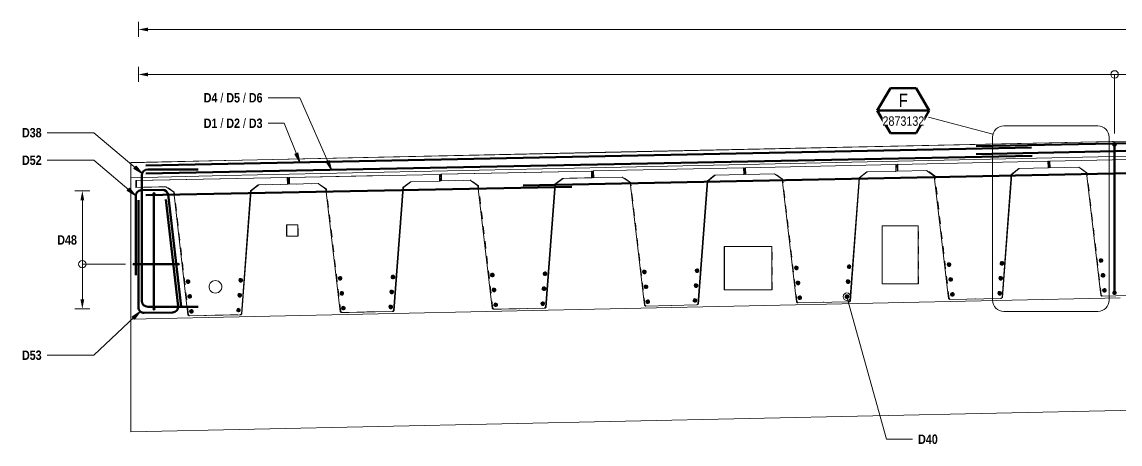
# Model space of a CAD drawing. Header units: metres. Extents: x -1138 to -1067, y 3 to 549.
# Drawn here: x -1099.92 to -1085.27, y 18.04 to 23.67 of the extents above; entities that cross this region are included whole.
import ezdxf

# ---------------------------------------------------------------- set-up
doc = ezdxf.new("R2010")
doc.units = ezdxf.units.M
doc.linetypes.add('JacobsDash', pattern=[0.0045, 0.003, -0.0015])
for name, color, linetype, lineweight in [('A-ANNO-NOTE', 7, 'Continuous', 9), ('A-ANNO-SYMB', 7, 'Continuous', 9), ('A-DETL', 7, 'Continuous', 13), ('A-DETL-GENF', 7, 'Continuous', 9), ('A-FLOR', 7, 'Continuous', 50), ('G-ANNO-TEXT', 7, 'Continuous', 9), ('S-BEAM', 7, 'Continuous', 50), ('S-BEAM-HDLN', 7, 'JacobsDash', 18)]:
    doc.layers.add(name, color=color, linetype=linetype, lineweight=lineweight)
doc.styles.add('Arial Narrow', font='ARIALN.TTF', dxfattribs={"height": 0.125})
doc.styles.add('Arial Narrow_1', font='ARIALN.TTF', dxfattribs={"height": 0.175})
doc.styles.add('Arial Narrow_B', font='ARIALNB.TTF', dxfattribs={"height": 0.125})

# ---------------------------------------------------------------- blocks, each defined once
blk = doc.blocks.new('06_SFR_GCT_Girder_SuperT_BR08Edge_CS - Super T - 1815-6268857-DRG-2873133 - ELEVATION-ABUTMENT B INTEGRAL STITCH')
at = {"layer": 'S-BEAM', "lineweight": 13}
for p, q in [((-1121.557, 21.853), (-1123.567, 21.812)), ((-1121.555, 21.763), (-1121.557, 21.853)), ((-1121.55, 21.853), (-1121.557, 21.853)), ((-1121.55, 21.853), (-1121.549, 21.763)), ((-1123.567, 21.812), (-1123.565, 21.722)), ((-1123.567, 21.812), (-1123.56, 21.812)), ((-1123.565, 21.722), (-1123.175, 21.73)), ((-1123.175, 21.73), (-1123.072, 21.657)), ((-1122.045, 21.678), (-1121.945, 21.755)), ((-1121.938, 21.755), (-1122.038, 21.678)), ((-1121.945, 21.755), (-1121.555, 21.763)), ((-1121.549, 21.763), (-1121.555, 21.763)), ((-1123.072, 21.657), (-1122.882, 20.024)), ((-1122.169, 20.038), (-1122.045, 21.678)), ((-1122.038, 21.678), (-1122.162, 20.038)), ((-1122.038, 21.678), (-1122.045, 21.678)), ((-1122.882, 20.024), (-1122.867, 20.011)), ((-1122.867, 20.011), (-1122.183, 20.025)), ((-1122.525, 20.018), (-1122.52, 20.018)), ((-1122.183, 20.025), (-1122.169, 20.038)), ((-1122.176, 20.025), (-1122.183, 20.025)), ((-1122.162, 20.038), (-1122.176, 20.025)), ((-1122.169, 20.038), (-1122.162, 20.038))]:
    blk.add_line(p, q, dxfattribs=at)
at = {"layer": 'S-BEAM-HDLN', "lineweight": 13}
for p, q in [((-1123.558, 21.722), (-1123.56, 21.812)), ((-1123.175, 21.73), (-1123.169, 21.73)), ((-1123.17, 21.73), (-1123.175, 21.73)), ((-1123.066, 21.657), (-1123.168, 21.73)), ((-1123.072, 21.657), (-1123.066, 21.657)), ((-1122.875, 20.024), (-1123.066, 21.657)), ((-1122.882, 20.024), (-1122.875, 20.024)), ((-1122.86, 20.011), (-1122.875, 20.024))]:
    blk.add_line(p, q, dxfattribs=at)
blk = doc.blocks.new('06_SFR_GCT_Girder_SuperT_BR08Edge_CS - Super T - 1815-6267993-DRG-2873133 - ELEVATION-ABUTMENT B INTEGRAL STITCH')
at = {"layer": 'S-BEAM', "lineweight": 13}
for p, q in [((-1123.587, 21.81), (-1125.597, 21.768)), ((-1125.597, 21.768), (-1125.589, 21.769)), ((-1125.597, 21.768), (-1125.595, 21.678)), ((-1124.075, 21.634), (-1123.975, 21.712)), ((-1123.968, 21.712), (-1124.068, 21.635)), ((-1123.975, 21.712), (-1123.585, 21.72)), ((-1123.585, 21.72), (-1123.587, 21.81)), ((-1123.58, 21.81), (-1123.587, 21.81)), ((-1123.578, 21.72), (-1123.585, 21.72)), ((-1123.58, 21.81), (-1123.578, 21.72)), ((-1125.595, 21.678), (-1125.206, 21.686)), ((-1125.206, 21.686), (-1125.103, 21.613)), ((-1125.103, 21.613), (-1124.912, 19.98)), ((-1124.199, 19.995), (-1124.075, 21.634)), ((-1124.068, 21.635), (-1124.192, 19.995)), ((-1124.068, 21.635), (-1124.075, 21.634)), ((-1124.912, 19.98), (-1124.897, 19.967)), ((-1124.897, 19.967), (-1124.213, 19.981)), ((-1124.555, 19.974), (-1124.549, 19.974)), ((-1124.213, 19.981), (-1124.199, 19.995)), ((-1124.206, 19.982), (-1124.213, 19.981)), ((-1124.192, 19.995), (-1124.206, 19.982)), ((-1124.199, 19.995), (-1124.192, 19.995))]:
    blk.add_line(p, q, dxfattribs=at)
at = {"layer": 'S-BEAM-HDLN', "lineweight": 13}
for p, q in [((-1125.588, 21.679), (-1125.589, 21.768)), ((-1125.2, 21.687), (-1125.206, 21.686)), ((-1125.205, 21.686), (-1125.198, 21.687)), ((-1125.095, 21.614), (-1125.198, 21.687)), ((-1125.103, 21.613), (-1125.095, 21.614)), ((-1124.905, 19.98), (-1125.095, 21.614)), ((-1124.912, 19.98), (-1124.905, 19.98)), ((-1124.89, 19.967), (-1124.905, 19.98))]:
    blk.add_line(p, q, dxfattribs=at)
blk = doc.blocks.new('06_SFR_GCT_Girder_SuperT_BR08Edge_CS - Super T - 1815-6267463-DRG-2873133 - ELEVATION-ABUTMENT B INTEGRAL STITCH')
at = {"layer": 'S-BEAM', "lineweight": 13}
for p, q in [((-1125.617, 21.765), (-1127.627, 21.724)), ((-1127.627, 21.724), (-1127.625, 21.634)), ((-1127.627, 21.724), (-1127.621, 21.724)), ((-1125.616, 21.675), (-1125.617, 21.765)), ((-1125.612, 21.765), (-1125.617, 21.765)), ((-1125.612, 21.765), (-1125.61, 21.675)), ((-1127.625, 21.634), (-1127.236, 21.642)), ((-1127.236, 21.642), (-1127.133, 21.569)), ((-1127.133, 21.569), (-1126.942, 19.935)), ((-1126.229, 19.95), (-1126.105, 21.59)), ((-1126.099, 21.59), (-1126.222, 19.95)), ((-1126.105, 21.59), (-1126.005, 21.667)), ((-1126.099, 21.59), (-1126.105, 21.59)), ((-1125.999, 21.667), (-1126.099, 21.59)), ((-1126.005, 21.667), (-1125.616, 21.675)), ((-1125.61, 21.675), (-1125.616, 21.675)), ((-1126.942, 19.935), (-1126.927, 19.923)), ((-1126.927, 19.923), (-1126.243, 19.937)), ((-1126.585, 19.929), (-1126.579, 19.93)), ((-1126.243, 19.937), (-1126.229, 19.95)), ((-1126.236, 19.937), (-1126.243, 19.937)), ((-1126.222, 19.95), (-1126.236, 19.937)), ((-1126.229, 19.95), (-1126.222, 19.95))]:
    blk.add_line(p, q, dxfattribs=at)
at = {"layer": 'S-BEAM-HDLN', "lineweight": 13}
for p, q in [((-1127.619, 21.634), (-1127.621, 21.723)), ((-1127.236, 21.642), (-1127.23, 21.642)), ((-1127.231, 21.642), (-1127.236, 21.642)), ((-1127.127, 21.569), (-1127.23, 21.642)), ((-1127.133, 21.569), (-1127.127, 21.569)), ((-1126.935, 19.935), (-1127.127, 21.569)), ((-1126.942, 19.935), (-1126.935, 19.935)), ((-1126.92, 19.923), (-1126.934, 19.935))]:
    blk.add_line(p, q, dxfattribs=at)
blk = doc.blocks.new('06_SFR_GCT_Girder_SuperT_BR08Edge_CS - Super T - 1815-6267083-DRG-2873133 - ELEVATION-ABUTMENT B INTEGRAL STITCH')
at = {"layer": 'S-BEAM', "lineweight": 13}
for p, q in [((-1127.647, 21.721), (-1129.657, 21.68)), ((-1127.646, 21.631), (-1127.647, 21.721)), ((-1127.64, 21.721), (-1127.647, 21.721)), ((-1127.64, 21.721), (-1127.638, 21.631)), ((-1129.657, 21.68), (-1129.655, 21.59)), ((-1129.657, 21.68), (-1129.649, 21.68)), ((-1129.655, 21.59), (-1129.266, 21.598)), ((-1129.266, 21.598), (-1129.163, 21.525)), ((-1128.259, 19.906), (-1128.135, 21.546)), ((-1128.127, 21.546), (-1128.251, 19.906)), ((-1128.135, 21.546), (-1128.035, 21.623)), ((-1128.127, 21.546), (-1128.135, 21.546)), ((-1128.027, 21.623), (-1128.127, 21.546)), ((-1128.035, 21.623), (-1127.646, 21.631)), ((-1127.638, 21.631), (-1127.646, 21.631)), ((-1129.163, 21.525), (-1128.972, 19.891)), ((-1128.972, 19.891), (-1128.957, 19.878)), ((-1128.957, 19.878), (-1128.273, 19.893)), ((-1128.615, 19.885), (-1128.609, 19.886)), ((-1128.273, 19.893), (-1128.259, 19.906)), ((-1128.266, 19.893), (-1128.273, 19.893)), ((-1128.251, 19.906), (-1128.266, 19.893)), ((-1128.259, 19.906), (-1128.251, 19.906))]:
    blk.add_line(p, q, dxfattribs=at)
at = {"layer": 'S-BEAM-HDLN', "lineweight": 13}
for p, q in [((-1129.647, 21.59), (-1129.649, 21.679)), ((-1129.266, 21.598), (-1129.258, 21.598)), ((-1129.259, 21.598), (-1129.266, 21.598)), ((-1129.155, 21.525), (-1129.258, 21.598)), ((-1129.163, 21.525), (-1129.155, 21.525)), ((-1128.964, 19.891), (-1129.155, 21.525)), ((-1128.972, 19.891), (-1128.964, 19.891)), ((-1128.95, 19.879), (-1128.964, 19.891))]:
    blk.add_line(p, q, dxfattribs=at)
blk = doc.blocks.new('06_SFR_GCT_Girder_SuperT_BR08Edge_CS - Super T - 1815-6266581-DRG-2873133 - ELEVATION-ABUTMENT B INTEGRAL STITCH')
at = {"layer": 'S-BEAM', "lineweight": 13}
for p, q in [((-1129.678, 21.679), (-1131.687, 21.638)), ((-1131.687, 21.638), (-1131.685, 21.548)), ((-1131.687, 21.638), (-1131.679, 21.638)), ((-1131.685, 21.548), (-1131.296, 21.556)), ((-1131.679, 21.638), (-1129.671, 21.679)), ((-1131.296, 21.556), (-1131.193, 21.483)), ((-1130.165, 21.504), (-1130.065, 21.581)), ((-1130.057, 21.581), (-1130.157, 21.504)), ((-1130.065, 21.581), (-1129.676, 21.589)), ((-1129.676, 21.589), (-1129.678, 21.679)), ((-1129.67, 21.679), (-1129.678, 21.679)), ((-1129.668, 21.589), (-1129.676, 21.589)), ((-1129.67, 21.679), (-1129.668, 21.589)), ((-1131.193, 21.483), (-1131.002, 19.849)), ((-1130.289, 19.864), (-1130.165, 21.504)), ((-1130.157, 21.504), (-1130.281, 19.864)), ((-1130.157, 21.504), (-1130.165, 21.504)), ((-1131.002, 19.849), (-1130.988, 19.837)), ((-1130.988, 19.837), (-1130.303, 19.851)), ((-1130.645, 19.844), (-1130.639, 19.844)), ((-1130.303, 19.851), (-1130.289, 19.864)), ((-1130.295, 19.851), (-1130.303, 19.851)), ((-1130.281, 19.864), (-1130.295, 19.851)), ((-1130.289, 19.864), (-1130.281, 19.864))]:
    blk.add_line(p, q, dxfattribs=at)
at = {"layer": 'S-BEAM-HDLN', "lineweight": 13}
for p, q in [((-1131.677, 21.548), (-1131.679, 21.638)), ((-1131.289, 21.556), (-1131.677, 21.548)), ((-1131.677, 21.548), (-1131.677, 21.548)), ((-1131.296, 21.556), (-1131.288, 21.556)), ((-1131.185, 21.483), (-1131.288, 21.556)), ((-1129.669, 21.589), (-1130.057, 21.581)), ((-1131.193, 21.483), (-1131.185, 21.483)), ((-1130.994, 19.85), (-1131.185, 21.483)), ((-1131.002, 19.849), (-1130.994, 19.85)), ((-1130.979, 19.837), (-1130.994, 19.849)), ((-1130.98, 19.837), (-1130.979, 19.837)), ((-1130.979, 19.837), (-1130.638, 19.844)), ((-1130.637, 19.844), (-1130.303, 19.851)), ((-1130.637, 19.844), (-1130.637, 19.844)), ((-1130.303, 19.851), (-1130.297, 19.851))]:
    blk.add_line(p, q, dxfattribs=at)
blk = doc.blocks.new('06_SFR_GCT_Girder_SuperT_BR08Edge_CS - Super T - 1815-6266069-DRG-2873133 - ELEVATION-ABUTMENT B INTEGRAL STITCH')
at = {"layer": 'S-BEAM', "lineweight": 13}
for p, q in [((-1131.708, 21.635), (-1133.717, 21.594)), ((-1133.717, 21.594), (-1133.715, 21.504)), ((-1133.717, 21.594), (-1133.709, 21.594)), ((-1133.709, 21.594), (-1132.473, 21.62)), ((-1132.095, 21.537), (-1131.706, 21.545)), ((-1131.706, 21.545), (-1131.708, 21.635)), ((-1131.698, 21.545), (-1131.706, 21.545)), ((-1131.7, 21.635), (-1131.698, 21.545)), ((-1133.715, 21.504), (-1133.326, 21.512)), ((-1133.326, 21.512), (-1133.223, 21.439)), ((-1133.223, 21.439), (-1133.032, 19.806)), ((-1132.319, 19.82), (-1132.195, 21.46)), ((-1132.187, 21.46), (-1132.311, 19.821)), ((-1132.195, 21.46), (-1132.095, 21.537)), ((-1132.187, 21.46), (-1132.195, 21.46)), ((-1132.088, 21.537), (-1132.187, 21.46)), ((-1133.032, 19.806), (-1133.018, 19.793)), ((-1133.018, 19.793), (-1132.334, 19.807)), ((-1132.676, 19.8), (-1132.669, 19.8)), ((-1132.334, 19.807), (-1132.319, 19.82)), ((-1132.326, 19.807), (-1132.334, 19.807)), ((-1132.311, 19.821), (-1132.326, 19.807)), ((-1132.319, 19.82), (-1132.311, 19.821))]:
    blk.add_line(p, q, dxfattribs=at)
at = {"layer": 'S-BEAM-HDLN', "lineweight": 13}
for p, q in [((-1133.707, 21.504), (-1133.709, 21.594)), ((-1133.319, 21.512), (-1133.707, 21.504)), ((-1133.707, 21.504), (-1133.707, 21.504)), ((-1133.326, 21.512), (-1133.318, 21.512)), ((-1133.215, 21.439), (-1133.318, 21.512)), ((-1133.223, 21.439), (-1133.215, 21.439)), ((-1133.024, 19.806), (-1133.215, 21.439)), ((-1133.032, 19.806), (-1133.024, 19.806)), ((-1133.01, 19.793), (-1133.024, 19.806)), ((-1133.01, 19.793), (-1132.668, 19.8)), ((-1133.01, 19.793), (-1133.01, 19.793)), ((-1132.668, 19.8), (-1132.47, 19.804))]:
    blk.add_line(p, q, dxfattribs=at)
blk = doc.blocks.new('06_SFR_GCT_Girder_SuperT_BR08Edge_CS - Super T - 1815-6266048-DRG-2873133 - ELEVATION-ABUTMENT B INTEGRAL STITCH')
at = {"layer": 'S-BEAM', "lineweight": 13}
blk.add_line((-1134.706, 19.757), (-1134.699, 19.757), dxfattribs=at)
at = {"layer": 'S-BEAM-HDLN', "lineweight": 13}
blk.add_line((-1134.698, 19.757), (-1134.697, 19.757), dxfattribs=at)
blk = doc.blocks.new('T2D-REO-LL - T2D-REO-LL-6695315-DRG-2873133 - ELEVATION-ABUTMENT B INTEGRAL STITCH')
at = {"layer": 'A-DETL-GENF', "lineweight": 50}
for p, q in [((-1135.598, 21.7), (-1134.928, 21.7)), ((-1135.678, 21.62), (-1135.678, 19.949)), ((-1135.598, 19.869), (-1134.928, 19.869))]:
    blk.add_line(p, q, dxfattribs=at)
for centre, start, end in [((-1135.598, 21.62), 90, 180), ((-1135.598, 19.949), 180, 270)]:
    blk.add_arc(centre, 0.08, start, end, dxfattribs=at)
blk = doc.blocks.new('CS_DET_Rebar Combined - Multiple Bar-7584867-DRG-2873133 - ELEVATION-ABUTMENT B INTEGRAL STITCH')
at = {"layer": 'A-DETL-GENF'}
for points in [[(-1122.697, 22.011), (-1122.691, 22.012), (-1122.683, 22.016), (-1122.679, 22.019), (-1122.675, 22.024), (-1122.673, 22.03), (-1122.672, 22.036), (-1122.673, 22.043), (-1122.675, 22.049), (-1122.679, 22.054), (-1122.685, 22.058), (-1122.691, 22.06), (-1122.697, 22.061), (-1122.703, 22.06), (-1122.71, 22.058), (-1122.715, 22.054), (-1122.719, 22.049), (-1122.721, 22.043), (-1122.722, 22.036), (-1122.721, 22.03), (-1122.719, 22.024), (-1122.715, 22.019), (-1122.71, 22.015), (-1122.703, 22.012)], [(-1122.697, 20.031), (-1122.691, 20.032), (-1122.683, 20.036), (-1122.679, 20.039), (-1122.675, 20.044), (-1122.673, 20.05), (-1122.672, 20.056), (-1122.673, 20.063), (-1122.675, 20.069), (-1122.679, 20.074), (-1122.685, 20.078), (-1122.691, 20.08), (-1122.697, 20.081), (-1122.703, 20.08), (-1122.71, 20.078), (-1122.715, 20.074), (-1122.719, 20.069), (-1122.721, 20.063), (-1122.722, 20.056), (-1122.721, 20.05), (-1122.719, 20.044), (-1122.715, 20.039), (-1122.71, 20.035), (-1122.703, 20.032)]]:
    blk.add_hatch(color=256, dxfattribs=at).paths.add_polyline_path(points)
at = {"layer": 'A-DETL-GENF', "lineweight": 50}
blk.add_line((-1122.697, 22.011), (-1122.697, 20.081), dxfattribs=at)
at = {"layer": 'A-DETL-GENF'}
for centre, start, end in [((-1122.697, 22.036), 90, 270), ((-1122.697, 22.036), 270, 90), ((-1122.697, 20.056), 90, 270), ((-1122.697, 20.056), 270, 90)]:
    blk.add_arc(centre, 0.025, start, end, dxfattribs=at)
blk = doc.blocks.new('B_Det_Reinf_Bar Section_2D - Reo Dot_Scale 50_Cog End-1695669-DRG-2873133 - ELEVATION-ABUTMENT B INTEGRAL STITCH')
at = {"layer": 'A-DETL-GENF'}
blk.add_hatch(color=256, dxfattribs=at).paths.add_polyline_path([(-1134.388, 19.799), (-1134.381, 19.8), (-1134.375, 19.802), (-1134.37, 19.806), (-1134.366, 19.812), (-1134.364, 19.818), (-1134.363, 19.824), (-1134.364, 19.831), (-1134.366, 19.837), (-1134.37, 19.842), (-1134.375, 19.846), (-1134.381, 19.848), (-1134.388, 19.849), (-1134.394, 19.848), (-1134.4, 19.846), (-1134.406, 19.842), (-1134.41, 19.835), (-1134.412, 19.83), (-1134.413, 19.824), (-1134.412, 19.817), (-1134.409, 19.811), (-1134.405, 19.806), (-1134.4, 19.802), (-1134.394, 19.8)])
for start, end in [(75.2239, 255.2239), (255.2239, 75.2239)]:
    blk.add_arc((-1134.388, 19.824), 0.025, start, end, dxfattribs=at)
blk = doc.blocks.new('B_Det_Reinf_Bar Section_2D - Reo Dot_Scale 50_Cog End-V3-DRG-2873133 - ELEVATION-ABUTMENT B INTEGRAL STITCH')
at = {"layer": 'A-DETL-GENF'}
blk.add_hatch(color=256, dxfattribs=at).paths.add_polyline_path([(-1135.039, 19.982), (-1135.032, 19.983), (-1135.026, 19.985), (-1135.021, 19.989), (-1135.017, 19.994), (-1135.015, 20), (-1135.014, 20.007), (-1135.015, 20.013), (-1135.017, 20.019), (-1135.021, 20.025), (-1135.026, 20.029), (-1135.034, 20.031), (-1135.039, 20.032), (-1135.045, 20.031), (-1135.051, 20.028), (-1135.057, 20.024), (-1135.06, 20.019), (-1135.063, 20.013), (-1135.064, 20.007), (-1135.063, 20), (-1135.06, 19.994), (-1135.056, 19.989), (-1135.051, 19.985), (-1135.045, 19.983)])
for start, end in [(75.2239, 255.2239), (255.2239, 75.2239)]:
    blk.add_arc((-1135.039, 20.007), 0.025, start, end, dxfattribs=at)
blk = doc.blocks.new('B_Det_Reinf_Bar Section_2D - Reo Dot_Scale 50_Cog End-V4-DRG-2873133 - ELEVATION-ABUTMENT B INTEGRAL STITCH')
at = {"layer": 'A-DETL-GENF'}
blk.add_hatch(color=256, dxfattribs=at).paths.add_polyline_path([(-1132.328, 20.241), (-1132.321, 20.242), (-1132.315, 20.244), (-1132.31, 20.249), (-1132.306, 20.254), (-1132.304, 20.26), (-1132.303, 20.266), (-1132.304, 20.273), (-1132.306, 20.279), (-1132.31, 20.284), (-1132.315, 20.288), (-1132.322, 20.29), (-1132.328, 20.291), (-1132.334, 20.29), (-1132.34, 20.288), (-1132.346, 20.284), (-1132.35, 20.278), (-1132.352, 20.272), (-1132.353, 20.266), (-1132.352, 20.259), (-1132.349, 20.253), (-1132.345, 20.248), (-1132.34, 20.244), (-1132.332, 20.242)])
for start, end in [(75.2239, 255.2239), (255.2239, 75.2239)]:
    blk.add_arc((-1132.328, 20.266), 0.025, start, end, dxfattribs=at)
blk = doc.blocks.new('B_Det_Reinf_Bar Section_2D - Reo Dot_Scale 50_Cog End-V5-DRG-2873133 - ELEVATION-ABUTMENT B INTEGRAL STITCH')
at = {"layer": 'A-DETL-GENF'}
h = blk.add_hatch(color=256, dxfattribs=at)
h.paths.add_polyline_path([(-1133.007, 20.249), (-1133.008, 20.255), (-1133.011, 20.261)])
h.paths.add_polyline_path([(-1133.032, 20.224), (-1133.026, 20.224), (-1133.02, 20.227), (-1133.014, 20.231), (-1133.01, 20.236), (-1133.008, 20.242), (-1133.007, 20.249), (-1133.011, 20.261), (-1133.015, 20.266), (-1133.02, 20.27), (-1133.026, 20.273), (-1133.032, 20.274), (-1133.039, 20.273), (-1133.045, 20.27), (-1133.05, 20.266), (-1133.054, 20.261), (-1133.056, 20.255), (-1133.057, 20.248), (-1133.056, 20.242), (-1133.054, 20.236), (-1133.05, 20.231), (-1133.045, 20.227), (-1133.039, 20.224)])
for start, end in [(75.2239, 255.2239), (255.2239, 75.2239)]:
    blk.add_arc((-1133.032, 20.249), 0.025, start, end, dxfattribs=at)
blk = doc.blocks.new('B_Det_Reinf_Bar Section_2D - Reo Dot_Scale 50_Cog End-V6-DRG-2873133 - ELEVATION-ABUTMENT B INTEGRAL STITCH')
at = {"layer": 'A-DETL-GENF'}
blk.add_hatch(color=256, dxfattribs=at).paths.add_polyline_path([(-1124.231, 20.025), (-1124.225, 20.026), (-1124.219, 20.029), (-1124.214, 20.033), (-1124.21, 20.038), (-1124.207, 20.044), (-1124.206, 20.05), (-1124.207, 20.057), (-1124.21, 20.063), (-1124.214, 20.068), (-1124.219, 20.072), (-1124.227, 20.075), (-1124.231, 20.075), (-1124.238, 20.075), (-1124.244, 20.072), (-1124.249, 20.068), (-1124.253, 20.063), (-1124.256, 20.057), (-1124.256, 20.05), (-1124.255, 20.042), (-1124.253, 20.038), (-1124.249, 20.033), (-1124.244, 20.029), (-1124.238, 20.026)])
for start, end in [(75.2239, 255.2239), (255.2239, 75.2239)]:
    blk.add_arc((-1124.231, 20.05), 0.025, start, end, dxfattribs=at)
blk = doc.blocks.new('B_Det_Reinf_Bar Section_2D - Reo Dot_Scale 50_Cog End-V7-DRG-2873133 - ELEVATION-ABUTMENT B INTEGRAL STITCH')
at = {"layer": 'A-DETL-GENF'}
blk.add_hatch(color=256, dxfattribs=at).paths.add_polyline_path([(-1124.201, 20.424), (-1124.195, 20.425), (-1124.189, 20.428), (-1124.183, 20.432), (-1124.18, 20.437), (-1124.177, 20.443), (-1124.176, 20.449), (-1124.177, 20.456), (-1124.18, 20.462), (-1124.184, 20.467), (-1124.189, 20.471), (-1124.195, 20.473), (-1124.201, 20.474), (-1124.208, 20.473), (-1124.214, 20.471), (-1124.219, 20.467), (-1124.223, 20.462), (-1124.225, 20.456), (-1124.226, 20.449), (-1124.225, 20.443), (-1124.223, 20.437), (-1124.219, 20.432), (-1124.214, 20.428), (-1124.208, 20.425)])
for start, end in [(75.2239, 255.2239), (255.2239, 75.2239)]:
    blk.add_arc((-1124.201, 20.449), 0.025, start, end, dxfattribs=at)
blk = doc.blocks.new('T2D-REO-LIG-LONG - Scale 50-6609943-DRG-2873133 - ELEVATION-ABUTMENT B INTEGRAL STITCH')
at = {"layer": 'A-DETL-GENF'}
for points in [[(-1135.517, 21.364), (-1135.513, 21.364), (-1135.51, 21.366), (-1135.507, 21.368), (-1135.504, 21.371), (-1135.503, 21.375), (-1135.502, 21.379), (-1135.503, 21.383), (-1135.504, 21.386), (-1135.507, 21.389), (-1135.51, 21.392), (-1135.513, 21.393), (-1135.517, 21.394), (-1135.521, 21.393), (-1135.525, 21.392), (-1135.528, 21.389), (-1135.53, 21.386), (-1135.532, 21.383), (-1135.532, 21.379), (-1135.532, 21.375), (-1135.53, 21.371), (-1135.528, 21.368), (-1135.525, 21.366), (-1135.521, 21.364)], [(-1135.517, 19.824), (-1135.513, 19.824), (-1135.51, 19.826), (-1135.507, 19.828), (-1135.504, 19.831), (-1135.503, 19.835), (-1135.502, 19.839), (-1135.503, 19.843), (-1135.504, 19.846), (-1135.507, 19.849), (-1135.51, 19.852), (-1135.513, 19.853), (-1135.517, 19.854), (-1135.521, 19.853), (-1135.525, 19.852), (-1135.528, 19.849), (-1135.53, 19.846), (-1135.532, 19.843), (-1135.532, 19.839), (-1135.532, 19.835), (-1135.53, 19.831), (-1135.528, 19.828), (-1135.525, 19.826), (-1135.521, 19.824)]]:
    blk.add_hatch(color=256, dxfattribs=at).paths.add_polyline_path(points)
at = {"layer": 'A-DETL-GENF', "lineweight": 50}
blk.add_line((-1135.517, 21.364), (-1135.517, 19.854), dxfattribs=at)
at = {"layer": 'A-DETL-GENF', "lineweight": 18}
for centre, start, end in [((-1135.517, 21.379), 90, 270), ((-1135.517, 21.379), 270, 90), ((-1135.517, 19.839), 90, 270), ((-1135.517, 19.839), 270, 90)]:
    blk.add_arc(centre, 0.015, start, end, dxfattribs=at)
blk = doc.blocks.new('T2D-REO-LIG-LONG - Scale 50-7574450-DRG-2873133 - ELEVATION-ABUTMENT B INTEGRAL STITCH')
at = {"layer": 'A-DETL-GENF'}
for points in [[(-1135.784, 20.422), (-1135.78, 20.422), (-1135.776, 20.424), (-1135.773, 20.426), (-1135.771, 20.429), (-1135.769, 20.433), (-1135.769, 20.437), (-1135.769, 20.441), (-1135.771, 20.444), (-1135.773, 20.447), (-1135.776, 20.45), (-1135.78, 20.451), (-1135.784, 20.452), (-1135.788, 20.451), (-1135.791, 20.45), (-1135.794, 20.447), (-1135.797, 20.444), (-1135.798, 20.441), (-1135.799, 20.437), (-1135.798, 20.433), (-1135.797, 20.429), (-1135.794, 20.426), (-1135.791, 20.424), (-1135.788, 20.422)], [(-1135.189, 20.422), (-1135.185, 20.422), (-1135.181, 20.424), (-1135.178, 20.426), (-1135.176, 20.429), (-1135.174, 20.433), (-1135.174, 20.437), (-1135.174, 20.441), (-1135.176, 20.444), (-1135.178, 20.447), (-1135.181, 20.45), (-1135.185, 20.451), (-1135.189, 20.452), (-1135.193, 20.451), (-1135.196, 20.45), (-1135.199, 20.447), (-1135.202, 20.444), (-1135.203, 20.441), (-1135.204, 20.437), (-1135.203, 20.433), (-1135.202, 20.429), (-1135.199, 20.426), (-1135.196, 20.424), (-1135.193, 20.422)]]:
    blk.add_hatch(color=256, dxfattribs=at).paths.add_polyline_path(points)
at = {"layer": 'A-DETL-GENF', "lineweight": 50}
blk.add_line((-1135.769, 20.437), (-1135.204, 20.437), dxfattribs=at)
at = {"layer": 'A-DETL-GENF', "lineweight": 18}
for centre, start, end in [((-1135.784, 20.437), 0, 180), ((-1135.784, 20.437), 180, 0), ((-1135.189, 20.437), 0, 180), ((-1135.189, 20.437), 180, 0)]:
    blk.add_arc(centre, 0.015, start, end, dxfattribs=at)
blk = doc.blocks.new('T2DExtentArrowReinf_v1 - Extent-7584808-DRG-2873133 - ELEVATION-ABUTMENT B INTEGRAL STITCH')
at = {"layer": 'A-DETL-GENF'}
for p, q in [((-1136.438, 21.415), (-1136.472, 21.415)), ((-1136.472, 19.968), (-1136.472, 21.29)), ((-1136.472, 20.437), (-1135.898, 20.437)), ((-1136.482, 19.843), (-1136.462, 19.843))]:
    blk.add_line(p, q, dxfattribs=at)
blk = doc.blocks.new('T2D-REO-LIG-LONG - Scale 50-6694923-DRG-2873133 - ELEVATION-ABUTMENT B INTEGRAL STITCH')
at = {"layer": 'A-DETL-GENF', "lineweight": 50}
blk.add_line((-1129.941, 21.468), (-1135.626, 21.357), dxfattribs=at)
blk = doc.blocks.new('T2DExtentArrowReinf_v1 - Extent-7584874-DRG-2873133 - ELEVATION-ABUTMENT B INTEGRAL STITCH')
at = {"layer": 'A-DETL-GENF'}
for p, q in [((-1135.723, 22.977), (-1135.723, 22.957)), ((-1135.598, 22.967), (-1105.282, 22.967)), ((-1122.697, 22.967), (-1122.697, 22.178)), ((-1105.157, 22.933), (-1105.157, 22.967))]:
    blk.add_line(p, q, dxfattribs=at)
blk = doc.blocks.new('T2DExtentArrowReinf_v1 - Extent-7584877-DRG-2873133 - ELEVATION-ABUTMENT B INTEGRAL STITCH')
at = {"layer": 'A-DETL-GENF'}
for p, q in [((-1135.723, 23.577), (-1135.723, 23.557)), ((-1135.598, 23.567), (-1105.282, 23.567)), ((-1118.597, 23.567), (-1118.597, 22.778)), ((-1105.157, 23.533), (-1105.157, 23.567))]:
    blk.add_line(p, q, dxfattribs=at)
blk = doc.blocks.new('Drafting View - SheetRef-4900799-DRG-2873133 - ELEVATION-ABUTMENT B INTEGRAL STITCH')
at = {"layer": 'A-ANNO-SYMB', "lineweight": 50}
for p, q in [((-1125.689, 22.785), (-1125.863, 22.485)), ((-1125.343, 22.785), (-1125.689, 22.785)), ((-1125.17, 22.485), (-1125.343, 22.785)), ((-1125.863, 22.485), (-1125.17, 22.485)), ((-1125.863, 22.485), (-1125.689, 22.185)), ((-1125.343, 22.185), (-1125.17, 22.485)), ((-1125.689, 22.185), (-1125.343, 22.185))]:
    blk.add_line(p, q, dxfattribs=at)

msp = doc.modelspace()

# ---------------------------------------------------------------- hatches: boundary and pattern name
at = {"layer": 'A-ANNO-NOTE'}
for points in [[(-1098.243, 23.542), (-1098.243, 23.592), (-1098.368, 23.567)], [(-1098.243, 22.942), (-1098.243, 22.992), (-1098.368, 22.967)], [(-1099.092, 21.29), (-1099.117, 21.415), (-1099.142, 21.29)], [(-1099.117, 19.843), (-1099.092, 19.968), (-1099.142, 19.968)]]:
    msp.add_hatch(color=256, dxfattribs=at).paths.add_polyline_path(points)
at = {"layer": 'G-ANNO-TEXT'}
for points in [[(-1096.215, 21.798), (-1096.241, 21.922), (-1096.282, 21.905)], [(-1098.318, 21.648), (-1098.399, 21.746), (-1098.428, 21.712)], [(-1095.791, 21.696), (-1095.821, 21.819), (-1095.861, 21.801)], [(-1098.407, 21.355), (-1098.489, 21.453), (-1098.517, 21.419)], [(-1098.345, 19.807), (-1098.452, 19.737), (-1098.421, 19.705)]]:
    msp.add_hatch(color=256, dxfattribs=at).paths.add_polyline_path(points)

# ---------------------------------------------------------------- linework, layer by layer
at = {"layer": 'A-ANNO-NOTE'}
for p, q in [((-1098.368, 23.667), (-1098.368, 23.467)), ((-1098.243, 23.567), (-1098.193, 23.567)), ((-1098.368, 23.067), (-1098.368, 22.867)), ((-1098.243, 22.967), (-1098.193, 22.967)), ((-1099.017, 21.415), (-1099.217, 21.415)), ((-1099.117, 21.29), (-1099.117, 21.24)), ((-1099.117, 19.968), (-1099.117, 20.018)), ((-1099.217, 19.843), (-1099.017, 19.843))]:
    msp.add_line(p, q, dxfattribs=at)
for centre in [(-1085.342, 22.967), (-1099.117, 20.437)]:
    msp.add_circle(centre, 0.05, dxfattribs=at)
at = {"layer": 'A-ANNO-SYMB', "lineweight": 18}
for p, q in [((-1085.564, 22.282), (-1086.82, 22.282)), ((-1086.97, 22.132), (-1086.97, 19.956)), ((-1085.414, 19.956), (-1085.414, 22.132)), ((-1086.82, 19.806), (-1085.564, 19.806))]:
    msp.add_line(p, q, dxfattribs=at)
for centre, start, end in [((-1086.82, 22.132), 90, 180), ((-1085.564, 22.132), 0, 90), ((-1086.82, 19.956), 180, 270), ((-1085.564, 19.956), 270, 0)]:
    msp.add_arc(centre, 0.15, start, end, dxfattribs=at)
at = {"layer": 'A-DETL', "lineweight": 50}
for p, q in [((-1086.45, 21.993), (-1098.271, 21.755)), ((-1082.086, 22.114), (-1087.188, 22.011)), ((-1081.941, 22.012), (-1087.188, 21.906)), ((-1086.44, 21.883), (-1098.271, 21.645)), ((-1081.941, 21.713), (-1093.234, 21.486)), ((-1098.044, 21.427), (-1098.334, 21.422)), ((-1098.403, 21.352), (-1098.403, 20.292)), ((-1098.368, 21.291), (-1098.368, 19.862)), ((-1097.84, 19.878), (-1098.005, 21.298)), ((-1097.799, 19.873), (-1097.973, 21.365)), ((-1098.292, 19.787), (-1097.913, 19.794))]:
    msp.add_line(p, q, dxfattribs=at)
at = {"layer": 'A-DETL', "flags": 128}
for points in [[(-1097.342, 20.051), (-1097.362, 20.053), (-1097.381, 20.061), (-1097.398, 20.072), (-1097.412, 20.087), (-1097.421, 20.105), (-1097.426, 20.125), (-1097.426, 20.145), (-1097.421, 20.165), (-1097.412, 20.183), (-1097.398, 20.198), (-1097.381, 20.209), (-1097.362, 20.217), (-1097.342, 20.219)], [(-1097.342, 20.219), (-1097.321, 20.217), (-1097.302, 20.209), (-1097.285, 20.198), (-1097.272, 20.183), (-1097.262, 20.165), (-1097.257, 20.145), (-1097.257, 20.125), (-1097.262, 20.105), (-1097.272, 20.087), (-1097.285, 20.072), (-1097.302, 20.061), (-1097.321, 20.053), (-1097.342, 20.051)]]:
    msp.add_lwpolyline(points, dxfattribs=at)
at = {"layer": 'A-DETL', "lineweight": 50}
for centre, radius, start, end in [((-1098.333, 21.352), 0.07, 91.0063, 180), ((-1098.043, 21.357), 0.07, 6.6576, 91.0063), ((-1098.293, 19.862), 0.075, 180, 271.0455), ((-1097.914, 19.869), 0.075, 271.0455, 6.6576)]:
    msp.add_arc(centre, radius, start, end, dxfattribs=at)
at = {"layer": 'A-FLOR', "lineweight": 13}
for p, q in [((-1092.139, 21.929), (-1081.896, 22.147)), ((-1081.907, 22.146), (-1092.132, 21.928)), ((-1092.132, 21.928), (-1097.202, 21.818)), ((-1096.979, 21.823), (-1092.139, 21.929)), ((-1092.132, 21.928), (-1092.139, 21.929)), ((-1092.132, 21.728), (-1081.907, 21.946)), ((-1098.468, 21.791), (-1097.016, 21.823)), ((-1097.202, 21.818), (-1098.468, 21.79)), ((-1098.468, 21.79), (-1098.468, 21.791)), ((-1098.468, 21.79), (-1098.468, 21.59)), ((-1097.202, 21.818), (-1096.979, 21.823)), ((-1097.202, 21.618), (-1092.132, 21.728)), ((-1098.468, 21.59), (-1097.202, 21.618))]:
    msp.add_line(p, q, dxfattribs=at)
at = {"layer": 'G-ANNO-TEXT'}
for p, q in [((-1096.635, 22.657), (-1096.638, 22.657)), ((-1096.213, 22.657), (-1096.635, 22.657)), ((-1095.791, 21.696), (-1096.213, 22.657)), ((-1096.635, 22.317), (-1096.638, 22.317)), ((-1096.425, 22.317), (-1096.635, 22.317)), ((-1096.215, 21.798), (-1096.425, 22.317)), ((-1099.583, 22.19), (-1099.586, 22.19)), ((-1098.964, 22.19), (-1099.583, 22.19)), ((-1098.318, 21.648), (-1098.964, 22.19)), ((-1096.241, 21.922), (-1096.282, 21.905)), ((-1096.282, 21.905), (-1096.215, 21.798)), ((-1096.215, 21.798), (-1096.241, 21.922)), ((-1099.583, 21.824), (-1099.586, 21.824)), ((-1098.964, 21.824), (-1099.583, 21.824)), ((-1098.407, 21.355), (-1098.964, 21.824)), ((-1098.399, 21.746), (-1098.428, 21.712)), ((-1098.428, 21.712), (-1098.318, 21.648)), ((-1098.318, 21.648), (-1098.399, 21.746)), ((-1095.821, 21.819), (-1095.861, 21.801)), ((-1095.861, 21.801), (-1095.791, 21.696)), ((-1095.791, 21.696), (-1095.821, 21.819)), ((-1098.489, 21.453), (-1098.517, 21.419)), ((-1098.517, 21.419), (-1098.407, 21.355)), ((-1098.407, 21.355), (-1098.489, 21.453)), ((-1088.914, 20.003), (-1088.384, 18.104)), ((-1098.345, 19.807), (-1098.964, 19.224)), ((-1098.345, 19.807), (-1098.452, 19.737)), ((-1098.421, 19.705), (-1098.345, 19.807)), ((-1098.452, 19.737), (-1098.421, 19.705)), ((-1099.583, 19.224), (-1099.586, 19.224)), ((-1098.964, 19.224), (-1099.583, 19.224)), ((-1088.384, 18.104), (-1088.039, 18.104))]:
    msp.add_line(p, q, dxfattribs=at)
msp.add_circle((-1088.914, 20.003), 0.05, dxfattribs=at)
at = {"layer": 'S-BEAM', "lineweight": 13}
for p, q in [((-1098.468, 21.59), (-1098.468, 19.704)), ((-1096.383, 21.592), (-1098.403, 21.551)), ((-1098.403, 21.551), (-1098.401, 21.461)), ((-1098.403, 21.551), (-1098.394, 21.551)), ((-1098.394, 21.551), (-1096.377, 21.592)), ((-1096.381, 21.502), (-1096.383, 21.592)), ((-1096.375, 21.592), (-1096.383, 21.592)), ((-1096.375, 21.592), (-1096.373, 21.502)), ((-1098.401, 21.461), (-1098.001, 21.469)), ((-1098.001, 21.469), (-1097.898, 21.396)), ((-1097.898, 21.396), (-1097.708, 19.763)), ((-1096.995, 19.777), (-1096.871, 21.417)), ((-1096.863, 21.417), (-1096.987, 19.777)), ((-1096.871, 21.417), (-1096.771, 21.494)), ((-1096.863, 21.417), (-1096.871, 21.417)), ((-1096.763, 21.494), (-1096.863, 21.417)), ((-1096.771, 21.494), (-1096.381, 21.502)), ((-1096.373, 21.502), (-1096.381, 21.502)), ((-1096.393, 20.812), (-1096.393, 20.962)), ((-1096.393, 20.962), (-1096.24, 20.962)), ((-1096.39, 20.962), (-1096.39, 20.812)), ((-1096.24, 20.962), (-1096.24, 20.812)), ((-1096.24, 20.812), (-1096.393, 20.812)), ((-1088.444, 20.175), (-1088.444, 20.95)), ((-1088.444, 20.95), (-1087.962, 20.95)), ((-1088.442, 20.95), (-1088.442, 20.175)), ((-1087.962, 20.95), (-1087.962, 20.175)), ((-1090.55, 20.097), (-1090.55, 20.672)), ((-1090.55, 20.672), (-1089.916, 20.672)), ((-1090.548, 20.672), (-1090.548, 20.097)), ((-1089.916, 20.672), (-1089.916, 20.097)), ((-1089.916, 20.097), (-1090.55, 20.097)), ((-1087.962, 20.175), (-1088.444, 20.175)), ((-1085.269, 19.987), (-1098.468, 19.704)), ((-1098.468, 19.704), (-1098.468, 18.204)), ((-1097.708, 19.763), (-1097.693, 19.75)), ((-1097.693, 19.75), (-1097.009, 19.764)), ((-1097.009, 19.764), (-1096.995, 19.777)), ((-1097.001, 19.764), (-1097.009, 19.764)), ((-1096.987, 19.777), (-1097.001, 19.764)), ((-1096.995, 19.777), (-1096.987, 19.777)), ((-1098.468, 18.204), (-1085.269, 18.487)), ((-1085.269, 18.487), (-1081.901, 18.559))]:
    msp.add_line(p, q, dxfattribs=at)
at = {"layer": 'S-BEAM-HDLN', "lineweight": 13}
for p, q in [((-1098.393, 21.461), (-1098.394, 21.551)), ((-1097.995, 21.469), (-1098.393, 21.461)), ((-1098.393, 21.461), (-1098.393, 21.461)), ((-1098.001, 21.469), (-1097.993, 21.469)), ((-1097.89, 21.396), (-1097.993, 21.469)), ((-1097.898, 21.396), (-1097.89, 21.396)), ((-1097.7, 19.763), (-1097.89, 21.396)), ((-1096.375, 21.502), (-1096.763, 21.494)), ((-1096.238, 20.812), (-1096.238, 20.962)), ((-1087.96, 20.175), (-1087.96, 20.95)), ((-1089.913, 20.097), (-1089.913, 20.672)), ((-1097.708, 19.763), (-1097.7, 19.763)), ((-1097.685, 19.75), (-1097.699, 19.763)), ((-1097.685, 19.75), (-1097.343, 19.757)), ((-1097.685, 19.75), (-1097.685, 19.75)), ((-1097.343, 19.757), (-1097.009, 19.764)), ((-1097.009, 19.764), (-1097.002, 19.764))]:
    msp.add_line(p, q, dxfattribs=at)

# ---------------------------------------------------------------- block references
at = {"layer": 'A-ANNO-SYMB', "lineweight": 50}
msp.add_blockref('Drafting View - SheetRef-4900799-DRG-2873133 - ELEVATION-ABUTMENT B INTEGRAL STITCH', (37.355, 0), dxfattribs=at)
at = {"layer": 'A-DETL-GENF'}
for name, p in [('T2DExtentArrowReinf_v1 - Extent-7584877-DRG-2873133 - ELEVATION-ABUTMENT B INTEGRAL STITCH', (37.355, 0)), ('T2DExtentArrowReinf_v1 - Extent-7584874-DRG-2873133 - ELEVATION-ABUTMENT B INTEGRAL STITCH', (37.355, 0)), ('CS_DET_Rebar Combined - Multiple Bar-7584867-DRG-2873133 - ELEVATION-ABUTMENT B INTEGRAL STITCH', (37.355, 0)), ('T2D-REO-LL - T2D-REO-LL-6695315-DRG-2873133 - ELEVATION-ABUTMENT B INTEGRAL STITCH', (37.355, 0)), ('T2DExtentArrowReinf_v1 - Extent-7584808-DRG-2873133 - ELEVATION-ABUTMENT B INTEGRAL STITCH', (37.355, 0)), ('T2D-REO-LIG-LONG - Scale 50-6694923-DRG-2873133 - ELEVATION-ABUTMENT B INTEGRAL STITCH', (37.355, 0)), ('T2D-REO-LIG-LONG - Scale 50-6609943-DRG-2873133 - ELEVATION-ABUTMENT B INTEGRAL STITCH', (37.355, 0)), ('T2D-REO-LIG-LONG - Scale 50-7574450-DRG-2873133 - ELEVATION-ABUTMENT B INTEGRAL STITCH', (37.355, 0)), ('B_Det_Reinf_Bar Section_2D - Reo Dot_Scale 50_Cog End-1695669-DRG-2873133 - ELEVATION-ABUTMENT B INTEGRAL STITCH', (43.475, 0.527)), ('B_Det_Reinf_Bar Section_2D - Reo Dot_Scale 50_Cog End-1695669-DRG-2873133 - ELEVATION-ABUTMENT B INTEGRAL STITCH', (44.8, 0.563)), ('B_Det_Reinf_Bar Section_2D - Reo Dot_Scale 50_Cog End-1695669-DRG-2873133 - ELEVATION-ABUTMENT B INTEGRAL STITCH', (45.504, 0.58)), ('B_Det_Reinf_Bar Section_2D - Reo Dot_Scale 50_Cog End-1695669-DRG-2873133 - ELEVATION-ABUTMENT B INTEGRAL STITCH', (46.837, 0.608)), ('B_Det_Reinf_Bar Section_2D - Reo Dot_Scale 50_Cog End-V7-DRG-2873133 - ELEVATION-ABUTMENT B INTEGRAL STITCH', (37.355, 0)), ('B_Det_Reinf_Bar Section_2D - Reo Dot_Scale 50_Cog End-1695669-DRG-2873133 - ELEVATION-ABUTMENT B INTEGRAL STITCH', (48.866, 0.662)), ('B_Det_Reinf_Bar Section_2D - Reo Dot_Scale 50_Cog End-1695669-DRG-2873133 - ELEVATION-ABUTMENT B INTEGRAL STITCH', (36.681, 0.381)), ('B_Det_Reinf_Bar Section_2D - Reo Dot_Scale 50_Cog End-1695669-DRG-2873133 - ELEVATION-ABUTMENT B INTEGRAL STITCH', (37.385, 0.399)), ('B_Det_Reinf_Bar Section_2D - Reo Dot_Scale 50_Cog End-V5-DRG-2873133 - ELEVATION-ABUTMENT B INTEGRAL STITCH', (37.355, 0)), ('B_Det_Reinf_Bar Section_2D - Reo Dot_Scale 50_Cog End-V4-DRG-2873133 - ELEVATION-ABUTMENT B INTEGRAL STITCH', (37.355, 0)), ('B_Det_Reinf_Bar Section_2D - Reo Dot_Scale 50_Cog End-1695669-DRG-2873133 - ELEVATION-ABUTMENT B INTEGRAL STITCH', (40.741, 0.468)), ('B_Det_Reinf_Bar Section_2D - Reo Dot_Scale 50_Cog End-1695669-DRG-2873133 - ELEVATION-ABUTMENT B INTEGRAL STITCH', (41.445, 0.486)), ('B_Det_Reinf_Bar Section_2D - Reo Dot_Scale 50_Cog End-1695669-DRG-2873133 - ELEVATION-ABUTMENT B INTEGRAL STITCH', (42.771, 0.51)), ('B_Det_Reinf_Bar Section_2D - Reo Dot_Scale 50_Cog End-1695669-DRG-2873133 - ELEVATION-ABUTMENT B INTEGRAL STITCH', (45.489, 0.381)), ('B_Det_Reinf_Bar Section_2D - Reo Dot_Scale 50_Cog End-1695669-DRG-2873133 - ELEVATION-ABUTMENT B INTEGRAL STITCH', (46.86, 0.409)), ('B_Det_Reinf_Bar Section_2D - Reo Dot_Scale 50_Cog End-1695669-DRG-2873133 - ELEVATION-ABUTMENT B INTEGRAL STITCH', (47.526, 0.426)), ('B_Det_Reinf_Bar Section_2D - Reo Dot_Scale 50_Cog End-1695669-DRG-2873133 - ELEVATION-ABUTMENT B INTEGRAL STITCH', (48.89, 0.463)), ('B_Det_Reinf_Bar Section_2D - Reo Dot_Scale 50_Cog End-1695669-DRG-2873133 - ELEVATION-ABUTMENT B INTEGRAL STITCH', (38.734, 0.226)), ('B_Det_Reinf_Bar Section_2D - Reo Dot_Scale 50_Cog End-1695669-DRG-2873133 - ELEVATION-ABUTMENT B INTEGRAL STITCH', (39.4, 0.243)), ('B_Det_Reinf_Bar Section_2D - Reo Dot_Scale 50_Cog End-1695669-DRG-2873133 - ELEVATION-ABUTMENT B INTEGRAL STITCH', (40.764, 0.27)), ('B_Det_Reinf_Bar Section_2D - Reo Dot_Scale 50_Cog End-1695669-DRG-2873133 - ELEVATION-ABUTMENT B INTEGRAL STITCH', (41.43, 0.286)), ('B_Det_Reinf_Bar Section_2D - Reo Dot_Scale 50_Cog End-1695669-DRG-2873133 - ELEVATION-ABUTMENT B INTEGRAL STITCH', (42.794, 0.311)), ('B_Det_Reinf_Bar Section_2D - Reo Dot_Scale 50_Cog End-1695669-DRG-2873133 - ELEVATION-ABUTMENT B INTEGRAL STITCH', (43.46, 0.328)), ('B_Det_Reinf_Bar Section_2D - Reo Dot_Scale 50_Cog End-1695669-DRG-2873133 - ELEVATION-ABUTMENT B INTEGRAL STITCH', (44.823, 0.364)), ('B_Det_Reinf_Bar Section_2D - Reo Dot_Scale 50_Cog End-V6-DRG-2873133 - ELEVATION-ABUTMENT B INTEGRAL STITCH', (37.355, 0)), ('B_Det_Reinf_Bar Section_2D - Reo Dot_Scale 50_Cog End-1695669-DRG-2873133 - ELEVATION-ABUTMENT B INTEGRAL STITCH', (48.911, 0.264)), ('B_Det_Reinf_Bar Section_2D - Reo Dot_Scale 50_Cog End-V3-DRG-2873133 - ELEVATION-ABUTMENT B INTEGRAL STITCH', (37.355, 0)), ('B_Det_Reinf_Bar Section_2D - Reo Dot_Scale 50_Cog End-1695669-DRG-2873133 - ELEVATION-ABUTMENT B INTEGRAL STITCH', (37.37, 0.199)), ('B_Det_Reinf_Bar Section_2D - Reo Dot_Scale 50_Cog End-1695669-DRG-2873133 - ELEVATION-ABUTMENT B INTEGRAL STITCH', (41.415, 0.087)), ('B_Det_Reinf_Bar Section_2D - Reo Dot_Scale 50_Cog End-1695669-DRG-2873133 - ELEVATION-ABUTMENT B INTEGRAL STITCH', (42.815, 0.112)), ('B_Det_Reinf_Bar Section_2D - Reo Dot_Scale 50_Cog End-1695669-DRG-2873133 - ELEVATION-ABUTMENT B INTEGRAL STITCH', (43.445, 0.129)), ('B_Det_Reinf_Bar Section_2D - Reo Dot_Scale 50_Cog End-1695669-DRG-2873133 - ELEVATION-ABUTMENT B INTEGRAL STITCH', (44.844, 0.165)), ('B_Det_Reinf_Bar Section_2D - Reo Dot_Scale 50_Cog End-1695669-DRG-2873133 - ELEVATION-ABUTMENT B INTEGRAL STITCH', (45.474, 0.181)), ('B_Det_Reinf_Bar Section_2D - Reo Dot_Scale 50_Cog End-1695669-DRG-2873133 - ELEVATION-ABUTMENT B INTEGRAL STITCH', (46.881, 0.21)), ('B_Det_Reinf_Bar Section_2D - Reo Dot_Scale 50_Cog End-1695669-DRG-2873133 - ELEVATION-ABUTMENT B INTEGRAL STITCH', (36.725, -0.016)), ('B_Det_Reinf_Bar Section_2D - Reo Dot_Scale 50_Cog End-1695669-DRG-2873133 - ELEVATION-ABUTMENT B INTEGRAL STITCH', (37.355, 0)), ('B_Det_Reinf_Bar Section_2D - Reo Dot_Scale 50_Cog End-1695669-DRG-2873133 - ELEVATION-ABUTMENT B INTEGRAL STITCH', (38.755, 0.027)), ('B_Det_Reinf_Bar Section_2D - Reo Dot_Scale 50_Cog End-1695669-DRG-2873133 - ELEVATION-ABUTMENT B INTEGRAL STITCH', (39.385, 0.043)), ('B_Det_Reinf_Bar Section_2D - Reo Dot_Scale 50_Cog End-1695669-DRG-2873133 - ELEVATION-ABUTMENT B INTEGRAL STITCH', (40.785, 0.071))]:
    msp.add_blockref(name, p, dxfattribs=at)
at = {"layer": 'S-BEAM-HDLN', "lineweight": 13}
for name in ['06_SFR_GCT_Girder_SuperT_BR08Edge_CS - Super T - 1815-6268857-DRG-2873133 - ELEVATION-ABUTMENT B INTEGRAL STITCH', '06_SFR_GCT_Girder_SuperT_BR08Edge_CS - Super T - 1815-6267083-DRG-2873133 - ELEVATION-ABUTMENT B INTEGRAL STITCH', '06_SFR_GCT_Girder_SuperT_BR08Edge_CS - Super T - 1815-6267463-DRG-2873133 - ELEVATION-ABUTMENT B INTEGRAL STITCH', '06_SFR_GCT_Girder_SuperT_BR08Edge_CS - Super T - 1815-6267993-DRG-2873133 - ELEVATION-ABUTMENT B INTEGRAL STITCH', '06_SFR_GCT_Girder_SuperT_BR08Edge_CS - Super T - 1815-6266069-DRG-2873133 - ELEVATION-ABUTMENT B INTEGRAL STITCH', '06_SFR_GCT_Girder_SuperT_BR08Edge_CS - Super T - 1815-6266581-DRG-2873133 - ELEVATION-ABUTMENT B INTEGRAL STITCH', '06_SFR_GCT_Girder_SuperT_BR08Edge_CS - Super T - 1815-6266048-DRG-2873133 - ELEVATION-ABUTMENT B INTEGRAL STITCH']:
    msp.add_blockref(name, (37.355, 0), dxfattribs=at)

# ---------------------------------------------------------------- texts
at = {"layer": 'G-ANNO-TEXT', "char_height": 0.125, "attachment_point": 1, "style": 'Arial Narrow_B', "bg_fill": 3, "box_fill_scale": 1, "bg_fill_color": 256, "bg_fill_transparency": 0}
for s, insert in [('D38', (-1099.923, 22.253)), ('D52', (-1099.923, 21.886)), ('D53', (-1099.923, 19.286))]:
    msp.add_mtext(s, dxfattribs=dict(at, insert=insert))

# ---------------------------------------------------------------- next in the draw order: texts
at = {"layer": 'A-ANNO-SYMB', "insert": (-1088.224, 22.71), "char_height": 0.175, "attachment_point": 1, "style": 'Arial Narrow_1', "bg_fill": 3, "box_fill_scale": 1, "bg_fill_color": 256, "bg_fill_transparency": 0}
msp.add_mtext('F', dxfattribs=at)
at = {"layer": 'A-ANNO-SYMB', "insert": (-1088.439, 22.408), "char_height": 0.125, "attachment_point": 1, "style": 'Arial Narrow', "bg_fill": 3, "box_fill_scale": 1, "bg_fill_color": 256, "bg_fill_true_color": 13158600, "bg_fill_transparency": 0}
msp.add_mtext('2873132', dxfattribs=at)
at = {"layer": 'G-ANNO-TEXT', "char_height": 0.125, "attachment_point": 1, "style": 'Arial Narrow_B', "bg_fill": 3, "box_fill_scale": 1, "bg_fill_color": 256, "bg_fill_transparency": 0}
for s, insert in [('D4', (-1097.497, 22.719)), ('D1', (-1097.497, 22.379)), ('D48', (-1099.452, 20.823)), ('D40', (-1087.964, 18.166))]:
    msp.add_mtext(s, dxfattribs=dict(at, insert=insert))

# ---------------------------------------------------------------- next in the draw order: linework, layer by layer
at = {"layer": 'A-ANNO-SYMB', "lineweight": 18}
msp.add_line((-1086.965, 22.17), (-1087.827, 22.397), dxfattribs=at)

# ---------------------------------------------------------------- next in the draw order: texts
at = {"layer": 'G-ANNO-TEXT', "char_height": 0.125, "attachment_point": 1, "style": 'Arial Narrow', "bg_fill": 3, "box_fill_scale": 1, "bg_fill_color": 256, "bg_fill_transparency": 0}
for insert in [(-1097.315, 22.719), (-1097.315, 22.379)]:
    msp.add_mtext(' / ', dxfattribs=dict(at, insert=insert))

# ---------------------------------------------------------------- next in the draw order: texts
at = {"layer": 'G-ANNO-TEXT', "char_height": 0.125, "attachment_point": 1, "style": 'Arial Narrow_B', "bg_fill": 3, "box_fill_scale": 1, "bg_fill_color": 256, "bg_fill_transparency": 0}
for s, insert in [('D5', (-1097.196, 22.719)), ('D2', (-1097.196, 22.379))]:
    msp.add_mtext(s, dxfattribs=dict(at, insert=insert))

# ---------------------------------------------------------------- next in the draw order: texts
at = {"layer": 'G-ANNO-TEXT', "char_height": 0.125, "attachment_point": 1, "style": 'Arial Narrow', "bg_fill": 3, "box_fill_scale": 1, "bg_fill_color": 256, "bg_fill_transparency": 0}
for insert in [(-1097.014, 22.719), (-1097.014, 22.379)]:
    msp.add_mtext(' / ', dxfattribs=dict(at, insert=insert))

# ---------------------------------------------------------------- next in the draw order: texts
at = {"layer": 'G-ANNO-TEXT', "char_height": 0.125, "attachment_point": 1, "style": 'Arial Narrow_B', "bg_fill": 3, "box_fill_scale": 1, "bg_fill_color": 256, "bg_fill_transparency": 0}
for s, insert in [('D6', (-1096.895, 22.719)), ('D3', (-1096.895, 22.379))]:
    msp.add_mtext(s, dxfattribs=dict(at, insert=insert))

doc.saveas('drawing.dxf')
